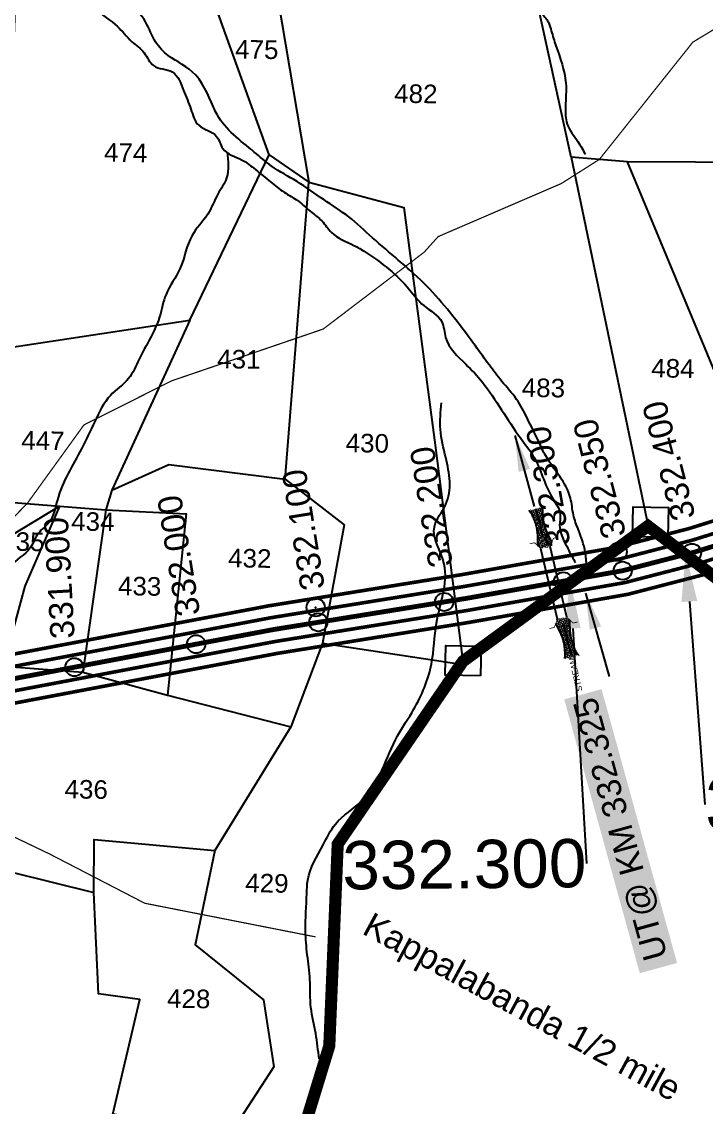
# Model space of a CAD drawing. Header units: feet. Extents: x 793020 to 798207, y 1563925 to 1571484.
# Drawn here: x 796237 to 796803, y 1565862 to 1566761 of the extents above; entities that cross this region are included whole.
import ezdxf
from ezdxf import colors
from ezdxf.entities.mleader import LeaderData, LeaderLine
from ezdxf.enums import TextEntityAlignment as Align
from ezdxf.math import Vec2, Vec3

# ---------------------------------------------------------------- set-up
doc = ezdxf.new("R2010")
doc.units = ezdxf.units.FT
doc.header["$LTSCALE"] = 15
doc.header["$MEASUREMENT"] = 0
doc.header["$PDMODE"] = 32
doc.header["$PDSIZE"] = 15
doc.linetypes.add('HIDDEN2', pattern=[0.1875, 0.125, -0.0625])
for name, color, linetype in [('CANAL1', 7, 'Continuous'), ('CSMark', 72, 'Continuous'), ('PLOT', 7, 'Continuous'), ('PLOT NO', 7, 'Continuous'), ('ROADS', 6, 'Continuous'), ('STRUCTURE', 5, 'Continuous'), ('TANKS-STREAM', 4, 'Continuous'), ('text2', 7, 'Continuous'), ('VILLAGE STONES', 240, 'Continuous')]:
    doc.layers.add(name, color=color, linetype=linetype)
doc.layers.add('VILLAGE BOUNDRY', color=5, linetype='HIDDEN2', lineweight=100)
doc.styles.get("Standard").update_dxf_attribs({"font": 'arial.ttf'})
doc.linetypes.add('DOTS', pattern='A,1e-06,-3,["●",Standard,S=3,R=0,X=-1.25,Y=-1.25],-3', length=6.000001)
doc.dimstyles.get("Standard").update_dxf_attribs({"dimtxt": 0.18, "dimasz": 30, "dimexe": 0.18, "dimexo": 0.0625, "dimgap": 0.09, "dimtad": 0, "dimtih": 1, "dimtoh": 1, "dimdec": 4, "dimzin": 0, "dimdsep": 46, "dimtxsty": 'Standard', "dimcen": 0.09, "dimadec": 0, "dimazin": 0, "dimtfac": 1, "dimtdec": 4, "dimtofl": 0, "dimtmove": 0, "dimatfit": 3, "dimfxl": 1, "dimtolj": 1, "dimtzin": 0, "dimarcsym": 0})

# ---------------------------------------------------------------- blocks, each defined once
blk = doc.blocks.new('UT')
at = {"layer": 'STRUCTURE'}
h = blk.add_hatch(dxfattribs=at)
h.set_pattern_fill('DASH', color=150, scale=8, angle=-39.62775, style=0)
h.set_pattern_definition([(320.372247933, (-4370.464, -6260.8811), (1.40800153113, 0.132407282), [1, -1])])
h.paths.add_polyline_path([(765162.97, 1700681.89), (765165.57, 1700680.62), (765167.21, 1700680.27), (765169.12, 1700680.01), (765172.42, 1700679.63), (765176.41, 1700679.35), (765179.5, 1700679.47), (765183.06, 1700679.94), (765187.65, 1700680.88), (765188.89, 1700681.17), (765193.06, 1700682.22), (765196.06, 1700680.22), (765196.06, 1700672.22), (765193.06, 1700670.22), (765190.51, 1700670.8), (765188.13, 1700671.31), (765185.49, 1700671.82), (765183.62, 1700672.13), (765181, 1700672.46), (765180.33, 1700672.52), (765178.49, 1700672.63), (765176.68, 1700672.64), (765174.58, 1700672.5), (765172.53, 1700672.25), (765170.42, 1700671.95), (765168.45, 1700671.66), (765166.1, 1700671.21), (765164.96, 1700670.84), (765162.97, 1700669.7)])
h.paths.add_polyline_path([(765259.06, 1700682.22), (765256.06, 1700680.22), (765256.06, 1700672.22), (765259.06, 1700670.22), (765261.94, 1700670.95), (765264.4, 1700671.55), (765266.38, 1700671.99), (765269.09, 1700672.51), (765272.65, 1700672.98), (765276.07, 1700673.09), (765278.58, 1700672.93), (765281.17, 1700672.65), (765283.87, 1700672.33), (765286.44, 1700671.86), (765288, 1700671.26), (765289.15, 1700670.56), (765289.15, 1700682.74), (765287.59, 1700681.79), (765285.74, 1700681.17), (765283, 1700680.68), (765281.19, 1700680.42), (765276.69, 1700679.87), (765272.67, 1700679.86), (765268.7, 1700680.29), (765264.82, 1700680.97), (765261.16, 1700681.75)])
at = {"layer": 'STRUCTURE', "color": 150, "const_width": 0.628}
for points in [[(765190.06, 1700688.22), (765190.06, 1700684.22), (765196.06, 1700680.22), (765256.06, 1700680.22), (765262.06, 1700684.22), (765262.06, 1700688.22)], [(765190.06, 1700664.22), (765190.06, 1700668.22), (765196.06, 1700672.22), (765256.06, 1700672.22), (765262.06, 1700668.22), (765262.06, 1700664.22)]]:
    blk.add_lwpolyline(points, dxfattribs=at)
at = {"layer": 'STRUCTURE', "color": 150}
for points in [[(765196.06, 1700680.22), (765256.06, 1700680.22)], [(765196.06, 1700672.22), (765256.06, 1700672.22)], [(765196.06, 1700672.22), (765256.06, 1700672.22)]]:
    blk.add_lwpolyline(points, dxfattribs=at)
at = {"layer": 'STRUCTURE', "color": 0}
blk.add_circle((765226.06, 1700676.22), 1.89, dxfattribs=at)
at = {"layer": 'STRUCTURE', "color": 150}
for points in [[(765162.97, 1700681.89), (765164.36, 1700681.07), (765167.88, 1700680.17), (765171.23, 1700679.76), (765176.06, 1700679.35), (765184.73, 1700680.25), (765193.06, 1700682.22)], [(765289.15, 1700682.74), (765287.78, 1700681.89), (765284.29, 1700680.89), (765280.95, 1700680.38), (765276.13, 1700679.84), (765267.44, 1700680.49), (765259.06, 1700682.22)], [(765162.97, 1700669.7), (765164.34, 1700670.56), (765167.83, 1700671.56), (765171.17, 1700672.06), (765175.99, 1700672.61), (765184.68, 1700671.96), (765193.06, 1700670.22)], [(765289.15, 1700670.56), (765287.76, 1700671.38), (765284.24, 1700672.28), (765280.89, 1700672.69), (765276.06, 1700673.09), (765267.39, 1700672.19), (765259.06, 1700670.22)]]:
    blk.add_spline(points, degree=3, dxfattribs=at)
at = {"layer": 'STRUCTURE', "color": 0}
blk.add_text('STREAM', height=5, dxfattribs=at).set_placement((765148.25, 1700675.81), align=Align.MIDDLE_CENTER)
for points in [[(765190.88, 1700675.97), (765164.21, 1700675.83)], [(765289.26, 1700676.69), (765265.4, 1700676.38)]]:
    blk.add_leader(points, dimstyle='Standard', override={"dimasz": 10, "dimgap": 0.09, "dimtad": 0}, dxfattribs=at)

msp = doc.modelspace()

# ---------------------------------------------------------------- linework, layer by layer
at = {"layer": 'CANAL1', "color": 1, "const_width": 3}
for points in [[(795536.78, 1566036.91), (795569.81, 1566030.25), (795588.87, 1566026.79), (795613.91, 1566031.5), (795640.42, 1566038.72), (795689.22, 1566061.52), (795787.28, 1566110.99), (795827.21, 1566129.88), (795876.53, 1566150.45), (795932.3, 1566168.4), (796006.28, 1566191.93), (796197.95, 1566231.25), (796441.29, 1566277.31), (796600.64, 1566303.07), (796729.83, 1566325.94), (796789.11, 1566341.29), (796820.63, 1566351.19)], [(795562.28, 1565990.96), (795589, 1565986.11), (795622.88, 1565992.49), (795654.24, 1566001.03), (795706.7, 1566025.54), (795804.84, 1566075.04), (795843.47, 1566093.32), (795890.38, 1566112.88), (795944.49, 1566130.3), (796016.39, 1566153.17), (796205.69, 1566192), (796448.2, 1566237.91), (796607.32, 1566263.63), (796738.34, 1566286.83), (796800.12, 1566302.83), (796836.33, 1566314.2)]]:
    msp.add_lwpolyline(points, dxfattribs=at)
at = {"layer": 'CANAL1', "color": 5, "const_width": 3}
for points in [[(795534.3, 1566027.21), (795567.93, 1566020.43), (795588.9, 1566016.62), (795616.15, 1566021.75), (795643.88, 1566029.3), (795693.59, 1566052.53), (795791.67, 1566102), (795831.28, 1566120.74), (795880, 1566141.05), (795935.35, 1566158.87), (796008.8, 1566182.24), (796199.88, 1566221.43), (796443.01, 1566267.46), (796602.31, 1566293.21), (796731.96, 1566316.16), (796791.86, 1566331.68), (796824.56, 1566341.94)], [(795529.33, 1566007.8), (795564.16, 1566000.79), (795588.96, 1565996.28), (795620.63, 1566002.24), (795650.79, 1566010.46), (795702.33, 1566034.53), (795800.45, 1566084.03), (795839.41, 1566102.46), (795886.92, 1566122.27), (795941.44, 1566139.83), (796013.86, 1566162.86), (796203.75, 1566201.81), (796446.47, 1566247.76), (796605.65, 1566273.49), (796736.22, 1566296.6), (796797.37, 1566312.44), (796832.41, 1566323.44)]]:
    msp.add_lwpolyline(points, dxfattribs=at)
at = {"layer": 'CANAL1', "color": 1, "linetype": 'HIDDEN2', "ltscale": 5, "const_width": 4}
for points in [[(796482.17, 1566263.66), (796603.98, 1566283.35), (796652.46, 1566291.93), (796734.09, 1566306.38), (796794.61, 1566322.06), (796828.48, 1566332.69)], [(795501.42, 1566026.98), (795531.81, 1566017.51), (795566.05, 1566010.61), (795588.93, 1566006.45), (795618.39, 1566012), (795647.33, 1566019.88), (795697.96, 1566043.53), (795796.06, 1566093.01), (795835.34, 1566111.6), (795883.46, 1566131.66), (795938.4, 1566149.35), (795990, 1566165.77), (796011.33, 1566172.55), (796201.82, 1566211.62), (796444.74, 1566257.61), (796482.17, 1566263.66)]]:
    msp.add_lwpolyline(points, dxfattribs=at)
at = {"layer": 'CSMark', "color": 3}
for p in [(796791.44, 1566321.24), (796734.09, 1566306.38), (796684.85, 1566297.67), (796586.34, 1566280.5), (796482.17, 1566263.66), (796381.1, 1566245.56), (796280.39, 1566226.5)]:
    msp.add_point(p, dxfattribs=at)
at = {"layer": 'PLOT', "lineweight": -2}
for points in [[(796252.31, 1567235.74), (796346.73, 1567052.74), (796332.61, 1566928.81), (796410.19, 1566930.85), (796441.94, 1566854.07), (796448.67, 1566779.89), (796474.43, 1566627.94), (796553.03, 1566606.91), (796578.76, 1566410.29), (796601.82, 1566231.31)], [(796218.23, 1567085.57), (796235.25, 1566882.96), (796224.78, 1566599.22), (796211.51, 1566524.59), (796221.32, 1566510.4), (796215.64, 1566489.44), (796375.91, 1566513.64), (796441.5, 1566650.66), (796474.43, 1566627.94)], [(796441.5, 1566650.66), (796393.18, 1566784.73), (796448.67, 1566779.89)], [(797157.13, 1566672.4), (797019.23, 1566643.47), (796738.11, 1566644.85), (796691.43, 1566648.79), (796664.71, 1566770.89)], [(796691.43, 1566648.79), (796755.03, 1566343.36)], [(796887.88, 1566241.79), (796831.48, 1566420.01), (796738.11, 1566644.85)], [(796375.91, 1566513.64), (796311.44, 1566373.17), (796358.57, 1566394.21), (796454.65, 1566382.24), (796474.43, 1566627.94)], [(796025.91, 1566561.98), (796030.42, 1566535.34), (796039.95, 1566509.28), (796182.32, 1566494.83), (796187.32, 1566489.18), (796215.64, 1566489.44), (796215.75, 1566447.07), (796229.97, 1566362.78), (796306.28, 1566356.87)], [(796454.65, 1566382.24), (796503.52, 1566344.43), (796485.59, 1566246.36), (796600.21, 1566228.96)], [(796311.44, 1566373.17), (796306.28, 1566356.87), (796287.3, 1566222.47), (796357.29, 1566203.28), (796459.54, 1566177.08)], [(796036.62, 1566330.88), (796183.34, 1566312.81), (796209.08, 1566324.15), (796268.12, 1566359.83)], [(796268.12, 1566359.83), (796239.31, 1566293.59), (796221.36, 1566227.39), (796287.3, 1566222.47)], [(796306.28, 1566356.87), (796372.72, 1566353.57), (796357.29, 1566203.28)], [(796485.59, 1566246.36), (796459.54, 1566177.08), (796396.67, 1566074.65), (796380.21, 1565996.68), (796436.73, 1565951.27), (796445.26, 1565895.63), (796409.42, 1565840.62), (796465.37, 1565828.39)], [(796409.42, 1565840.62), (796312.03, 1565856.64), (796334.47, 1565951.35), (796300.38, 1565956.24), (796296.42, 1566040.02), (796296.65, 1566083.83), (796396.67, 1566074.65)], [(796194.77, 1566065), (796296.42, 1566040.02)]]:
    msp.add_lwpolyline(points, dxfattribs=at)
at = {"layer": 'ROADS', "linetype": 'DOTS', "lineweight": -2, "ltscale": 0.15, "const_width": 1, "elevation": -2.05}
for points in [[(796007.54, 1566342.57), (796174.12, 1566317.96), (796185.36, 1566317.18), (796210.59, 1566330.8), (796241.21, 1566361.91), (796288.24, 1566427.03), (796360.86, 1566463.55), (796486.26, 1566506.41), (796569.75, 1566570), (796581.4, 1566582.93), (796683.23, 1566626.82), (796714.77, 1566646.82), (796792.18, 1566743.91), (796895.15, 1566806.17)], [(796046.96, 1566164.61), (796055.19, 1566153.17), (796142.61, 1566117.22), (796193.97, 1566103.42), (796259.68, 1566071.94), (796338.58, 1566031.1), (796479.97, 1566003.25)]]:
    msp.add_lwpolyline(points, dxfattribs=at)
at = {"layer": 'TANKS-STREAM', "lineweight": -2}
for points in [[(796223.84, 1567151.26, -2.05), (796238.17, 1567139.95, -2.05), (796253.89, 1567135.86, -2.05), (796266.6, 1567130.12, -2.05), (796277.96, 1567119.71, -2.05), (796286.73, 1567107.21, -2.05), (796303.22, 1567098, -2.05), (796320.11, 1567086.65, -2.05), (796334.03, 1567076.21, -2.05), (796342.9, 1567070.52, -2.05), (796351.74, 1567062.71, -2.05), (796359.94, 1567041.7, -2.05), (796362.09, 1567015.01, -2.05), (796365.69, 1566999.6, -2.05), (796374.79, 1566981.13, -2.05), (796391.17, 1566964.68, -2.05), (796418.54, 1566941.65, -2.05), (796424.74, 1566928.77, -2.05), (796446.27, 1566885.19, -2.05), (796449.97, 1566875.75, -2.05), (796454.82, 1566859.05, -2.05), (796459.83, 1566851.73, -2.05), (796460.17, 1566846.18, -2.05), (796466.64, 1566823.91, -2.05), (796470.74, 1566813.19, -2.05), (796484.18, 1566799.89, -2.05), (796502.85, 1566798.34, -2.05), (796517.81, 1566800.83, -2.05), (796533.08, 1566796.39, -2.05), (796548.45, 1566798.46, -2.05), (796578.67, 1566796.09, -2.05), (796600.05, 1566792.61, -2.05), (796624.25, 1566786.3, -2.05), (796638.68, 1566781.87, -2.05), (796667.24, 1566767.36, -2.05), (796672.99, 1566759.5, -2.05), (796675, 1566753.18, -2.05), (796678.8, 1566740.94, -2.05), (796687.04, 1566710.04, -2.05), (796686.74, 1566690.58, -2.05), (796688.19, 1566676.13, -2.05), (796697.03, 1566661.56, -2.05), (796703.24, 1566651.07, -2.05)], [(796704.28, 1566310.27, -2.05), (796703.13, 1566321.57, -2.05), (796697.44, 1566340.24, -2.05), (796693.32, 1566352.58, -2.05), (796690.88, 1566366.55, -2.05), (796670.43, 1566401.36, -2.05), (796664.96, 1566412.39, -2.05), (796654.98, 1566432.78, -2.05), (796646.26, 1566448.18, -2.05), (796633.88, 1566463.3, -2.05), (796623.79, 1566476.4, -2.05), (796600.38, 1566508.29, -2.05), (796588.98, 1566522.73, -2.05), (796569.28, 1566544.55, -2.05), (796527.03, 1566582.04, -2.05), (796507.37, 1566599.27, -2.05), (796486.68, 1566613.53, -2.05), (796464.66, 1566628.48, -2.05), (796443.28, 1566641.42, -2.05), (796429.18, 1566652.92, -2.05), (796398.45, 1566683.93, -2.05), (796395.55, 1566689.94, -2.05), (796377.91, 1566719.43, -2.05), (796355.24, 1566735.05, -2.05), (796345.48, 1566747.81, -2.05), (796336.77, 1566764.53, -2.05), (796320.7, 1566777.39, -2.05), (796297.45, 1566798.33, -2.05), (796280.52, 1566819.82, -2.05), (796258.48, 1566854.34, -2.05), (796263.81, 1566858.04, -2.05), (796265.93, 1566865.97, -2.05), (796262.67, 1566890.9, -2.05), (796260.55, 1566926.26, -2.05), (796259.1, 1566939.89, -2.05), (796255.4, 1566957.86, -2.05), (796248.71, 1566975.88, -2.05), (796241.99, 1566992.24, -2.05), (796238.31, 1567011.21, -2.05), (796234.54, 1567025.2, -2.05), (796227.51, 1567044.09, -2.05), (796216.19, 1567063.84, -2.05), (796209.12, 1567078.55, -2.05), (796202.57, 1567084.29, -2.05)], [(796182.16, 1567069.23, -2.05), (796194.96, 1567060.07, -2.05), (796198.51, 1567053.05, -2.05), (796207.29, 1567041.3, -2.05), (796215.14, 1567033.54, -2.05), (796221, 1567026.15, -2.05), (796227.46, 1567014.44, -2.05), (796229.12, 1566993.85, -2.05), (796234.18, 1566977.18, -2.05), (796239.93, 1566963.15, -2.05), (796243.39, 1566950.83, -2.05), (796248.87, 1566918.64, -2.05), (796251.96, 1566903.66, -2.05), (796251.69, 1566886.42, -2.05), (796249.32, 1566862.57, -2.05), (796249.07, 1566846.65, -2.05), (796248.55, 1566835.05, -2.05), (796261.52, 1566814.94, -2.05), (796279.47, 1566794.75, -2.05), (796291.86, 1566779.01, -2.05), (796298.38, 1566770.95, -2.05), (796315.76, 1566757.07, -2.05), (796327.85, 1566744.27, -2.05), (796338, 1566735.16, -2.05), (796345.8, 1566724.42, -2.05), (796361.33, 1566719.2, -2.05), (796370.72, 1566703.79, -2.05), (796376.78, 1566688.43, -2.05), (796383.22, 1566675.06, -2.05), (796398.02, 1566665.87, -2.05), (796403.17, 1566655.84, -2.05), (796418.72, 1566646.48, -2.05), (796430.21, 1566638.34, -2.05), (796442.67, 1566628.19, -2.05), (796453.83, 1566619.72, -2.05), (796465.67, 1566612.23, -2.05), (796476.81, 1566602.77, -2.05), (796485.01, 1566596.01, -2.05), (796493.16, 1566586.26, -2.05), (796511.59, 1566575.68, -2.05), (796521.26, 1566570.07, -2.05), (796557.63, 1566538.98, -2.05), (796569.38, 1566525.86, -2.05), (796584.44, 1566512.35, -2.05), (796587.56, 1566499.36, -2.05), (796604.22, 1566477.32, -2.05), (796617.94, 1566462.51, -2.05), (796649.42, 1566416.23, -2.05), (796659.82, 1566401.81, -2.05), (796676.2, 1566366.05, -2.05), (796682.37, 1566353.41, -2.05), (796681.89, 1566343.8, -2.05), (796685.99, 1566330.13, -2.05), (796689.53, 1566323.11, -2.05), (796695.02, 1566313.07, -2.05)], [(796406.65, 1566652.78, -2.05), (796406.32, 1566631.52, -2.05), (796399.01, 1566617.97, -2.05), (796390.64, 1566601.4, -2.05), (796377.69, 1566583.89, -2.05), (796367.63, 1566556.2, -2.05), (796356.15, 1566535.13, -2.05), (796350.79, 1566516.48, -2.05), (796340.76, 1566494.47, -2.05), (796333.96, 1566481.42, -2.05), (796325.09, 1566465.36, -2.05), (796310.18, 1566451.42, -2.05), (796297.17, 1566429.86, -2.05), (796286.17, 1566407.26, -2.05), (796266.25, 1566365.05, -2.05), (796259.37, 1566346.43, -2.05), (796250.61, 1566337.46, -2.05), (796243.83, 1566325.42, -2.05), (796227.33, 1566309.75, -2.05), (796221.78, 1566279.46, -2.05), (796220.95, 1566259.23, -2.05), (796217.46, 1566230.43, -2.05), (796212.21, 1566218.87, -2.05), (796208.43, 1566204.25, -2.05), (796196.1, 1566193.31, -2.05), (796183.63, 1566176.57, -2.05), (796175.28, 1566161.01, -2.05), (796165.37, 1566142.94, -2.05), (796157.11, 1566133.46, -2.05), (796142.15, 1566116.99, -2.05), (796119.31, 1566114.31, -2.05), (796100.96, 1566107.51, -2.05), (796082.07, 1566098.7, -2.05), (796059.94, 1566077.28, -2.05), (796046.14, 1566069.91, -2.05), (796051.94, 1566058.36, -2.05), (796050.56, 1566035.1, -2.05), (796056.2, 1566007.17, -2.05), (796061.93, 1565984.81, -2.05), (796068.76, 1565968, -2.05), (796073.12, 1565955.27, -2.05), (796076.05, 1565916.25, -2.05), (796082.29, 1565893.88, -2.05), (796086.61, 1565880.2, -2.05), (796091.92, 1565863.91, -2.05), (796100.23, 1565844.04, -2.05), (796103.8, 1565813.61, -2.05), (796099.52, 1565799.51, -2.05), (796096.13, 1565777.29, -2.05), (796094.29, 1565757.07, -2.05), (796085.16, 1565724.31, -2.05), (796082.5, 1565684.37, -2.05), (796083.51, 1565652.53, -2.05), (796083.08, 1565625.2, -2.05), (796082.2, 1565601.93, -2.05), (796099.35, 1565596.6, -2.05), (796113.93, 1565589.29, -2.05), (796134.61, 1565582.88, -2.05), (796139.42, 1565566.61, -2.05), (796148.37, 1565555.84, -2.05), (796160.32, 1565542.49, -2.05), (796168.04, 1565518.07, -2.05), (796173.83, 1565499.25, -2.05)], [(796482.78, 1565902.26, -2.05), (796480.04, 1565923.16, -2.05), (796476.08, 1565944.68, -2.05), (796475.22, 1565968, -2.05), (796473.09, 1565988.27, -2.05), (796471.57, 1566008.53, -2.05), (796472.66, 1566039.17, -2.05), (796473.45, 1566050.2, -2.05), (796486.19, 1566079.43, -2.05), (796496.28, 1566096.44, -2.05), (796518.7, 1566116.32, -2.05), (796547.86, 1566169.63, -2.05), (796561.1, 1566191.49, -2.05), (796575.81, 1566229.28, -2.05), (796580.03, 1566262.94, -2.05), (796585.31, 1566286.77, -2.05), (796586.32, 1566311.9, -2.05), (796578.22, 1566342.69, -2.05), (796587.73, 1566361.32, -2.05), (796587.72, 1566399.95, -2.05), (796583.18, 1566423.32, -2.05), (796584.14, 1566445.39, -2.05)]]:
    msp.add_spline(points, degree=3, dxfattribs=at)
at = {"layer": 'text2', "color": 3}
msp.add_point((796730, 1566322), dxfattribs=at)
at = {"layer": 'text2', "color": 2}
for p in [(796730, 1566322), (796480, 1566276)]:
    msp.add_point(p, dxfattribs=at)
at = {"layer": 'VILLAGE BOUNDRY', "lineweight": -2, "ltscale": 10, "const_width": 10}
msp.add_lwpolyline([(795527.37, 1565228.2), (795635.5, 1565229.96), (795777.71, 1565232.97), (795835.51, 1565225.92), (795863.03, 1565359.01), (795907.52, 1565359.04), (795954.36, 1565503.21), (796056.68, 1565487.28), (796218.61, 1565490.66), (796293.57, 1565557.8), (796372.82, 1565551.24), (796411.34, 1565658.25), (796454.02, 1565790.98), (796465.29, 1565828.16), (796491.27, 1565912.97), (796498.26, 1566080.05), (796601.82, 1566231.31), (796755.03, 1566343.36), (796887.88, 1566241.79)], dxfattribs=at)
at = {"layer": 'VILLAGE STONES', "lineweight": -2, "elevation": -2.05}
for points in [[(796771.5, 1566334.08), (796742.31, 1566334.54), (796742.7, 1566359.21), (796771.89, 1566358.75)], [(796616.49, 1566219.34), (796587.3, 1566219.8), (796587.69, 1566244.48), (796616.88, 1566244.01)]]:
    msp.add_lwpolyline(points, close=True, dxfattribs=at)

# ---------------------------------------------------------------- block references
at = {"layer": 'STRUCTURE', "color": 0, "rotation": 103.1377211121324}
msp.add_blockref('UT', (2626770.84, 1207649.77), dxfattribs=at)

# ---------------------------------------------------------------- texts
at = {"layer": 'CSMark', "color": 1}
for s, rotation, p in [('332.400', 104.52121, (796784.9, 1566348.45)), ('332.350', 104.52121, (796727.54, 1566333.59)), ('332.300', 100.03786, (796681.18, 1566326.27)), ('332.200', 99.18359, (796583.75, 1566309.26)), ('332.100', 99.18359, (796477.82, 1566290.4)), ('332.000', 99.18359, (796374.66, 1566268.9)), ('331.900', 93.25703, (796270.64, 1566249.9))]:
    msp.add_text(s, height=20, rotation=rotation, dxfattribs=at).set_placement(p, align=Align.MIDDLE_LEFT)
at = {"layer": 'PLOT NO', "lineweight": -2}
for s, p in [('475', (796431.3, 1566737.84, -2.05)), ('482', (796562.92, 1566701.21, -2.05)), ('474', (796322.81, 1566652.43, -2.05)), ('431', (796416.5, 1566481.44, -2.05)), ('484', (796775.65, 1566473.88, -2.05)), ('483', (796668.5, 1566457.72, -2.05)), ('447', (796254.32, 1566414.05, -2.05)), ('430', (796522.75, 1566411.96, -2.05)), ('434', (796295.62, 1566347.04, -2.05)), ('435', (796237.7, 1566330.45, -2.05)), ('432', (796425.49, 1566316.64, -2.05)), ('433', (796334.36, 1566293.57, -2.05)), ('436', (796290.13, 1566125.39, -2.05)), ('429', (796439.66, 1566047.72, -2.05)), ('428', (796374.95, 1565952.07, -2.05))]:
    msp.add_text(s, height=15.381, rotation=359.09646, dxfattribs=at).set_placement(p, align=Align.MIDDLE_CENTER)
msp.add_text('Kappalabanda 1/2 mile', height=20.5085, rotation=331.51872, dxfattribs=at).set_placement((796517.42, 1566006.34, -2.05))
at = {"layer": 'STRUCTURE', "color": 5, "insert": (796752.43, 1565980.56), "char_height": 20, "width": 223.1195, "attachment_point": 1, "rotation": 105.41582, "bg_fill": 1, "box_fill_scale": 1.3, "bg_fill_color": 7, "bg_fill_true_color": 16777215, "bg_fill_transparency": 4390977}
msp.add_mtext('\\pi1.1982;UT@ KM 332.325', dxfattribs=at)

# ---------------------------------------------------------------- leaders
at = {"layer": 'PLOT NO', "color": 5, "lineweight": -2}
for points in [[(796644.94, 1566418.36, -2.05), (796660.78, 1566359.38, -2.05)], [(796703.32, 1566287.79, -2.05), (796723.02, 1566218.77, -2.05)]]:
    msp.add_leader(points, dimstyle='Standard', override={"dimgap": 0.09, "dimtad": 0}, dxfattribs=at)
at = {"layer": 'VILLAGE STONES', "color": 1}
ml = msp.add_multileader_mtext('Standard', dxfattribs=at)
ml.set_content('332.400', color=1)
ml.set_leader_properties()
ml.build(insert=Vec2(0, 0))
ml.multileader.update_dxf_attribs({"dogleg_length": 0.36, "arrow_head_size": 40})
ctx = ml.context
ctx.base_point, ctx.char_height, ctx.arrow_head_size, ctx.landing_gap_size, ctx.plane_origin, ctx.plane_x_axis, ctx.plane_y_axis = Vec3(796802.07, 1566112.95), 45, 40, 0.0911, Vec3(798067.54, 1565578.14), Vec3(0.999954, 0.009564), Vec3(-0.009564, 0.999954)
notes = []
notes.append((ctx, [(0, (1, 1, 0), (796802.07, 1566112.95), (0.999954, 0.009564), 7.830585350072124e-12, [(0, [(796786.19, 1566320.8)], 0, [])])]))
ctx.mtext.insert, ctx.mtext.text_direction, ctx.mtext.rotation, ctx.mtext.flow_direction = Vec3(796801.94, 1566135.84), Vec3(0.999954, 0.009564), 0.009564, 5
ml = msp.add_multileader_mtext('Standard', dxfattribs=at)
ml.set_content('332.300', color=1)
ml.set_leader_properties()
ml.build(insert=Vec2(0, 0))
ml.multileader.update_dxf_attribs({"dogleg_length": 0.36, "arrow_head_size": 40})
ctx = ml.context
ctx.base_point, ctx.char_height, ctx.arrow_head_size, ctx.landing_gap_size, ctx.plane_origin, ctx.plane_x_axis, ctx.plane_y_axis = Vec3(796506.95, 1566062.16), 40, 40, 0.0911, Vec3(797707.6, 1565517.48), Vec3(0.999954, 0.009564), Vec3(-0.009564, 0.999954)
ctx.text_align_type = 2
notes.append((ctx, [(1, (1, 1, 0), (796704.1, 1566064.05), (-0.999954, -0.009564), 7.830585350072124e-12, [(0, [(796690.4, 1566298.49)], 0, [])])]))
ctx.mtext.insert, ctx.mtext.text_direction, ctx.mtext.rotation, ctx.mtext.alignment, ctx.mtext.flow_direction = Vec3(796703.81, 1566084.4), Vec3(0.999954, 0.009564), 0.009564, 3, 5
for ctx, leaders in notes:
    for number, flags, end, landing, length, lines in leaders:
        leader = LeaderData()
        leader.index, (leader.has_last_leader_line, leader.has_dogleg_vector, leader.attachment_direction) = number, flags
        leader.last_leader_point, leader.dogleg_vector, leader.dogleg_length = Vec3(end), Vec3(landing), length
        for number, points, colour, breaks in lines:
            line = LeaderLine()
            line.index, line.vertices, line.color, line.breaks = number, Vec3.list(points), colors.encode_raw_color(colour), breaks
            leader.lines.append(line)
        ctx.leaders.append(leader)

doc.saveas('drawing.dxf')
